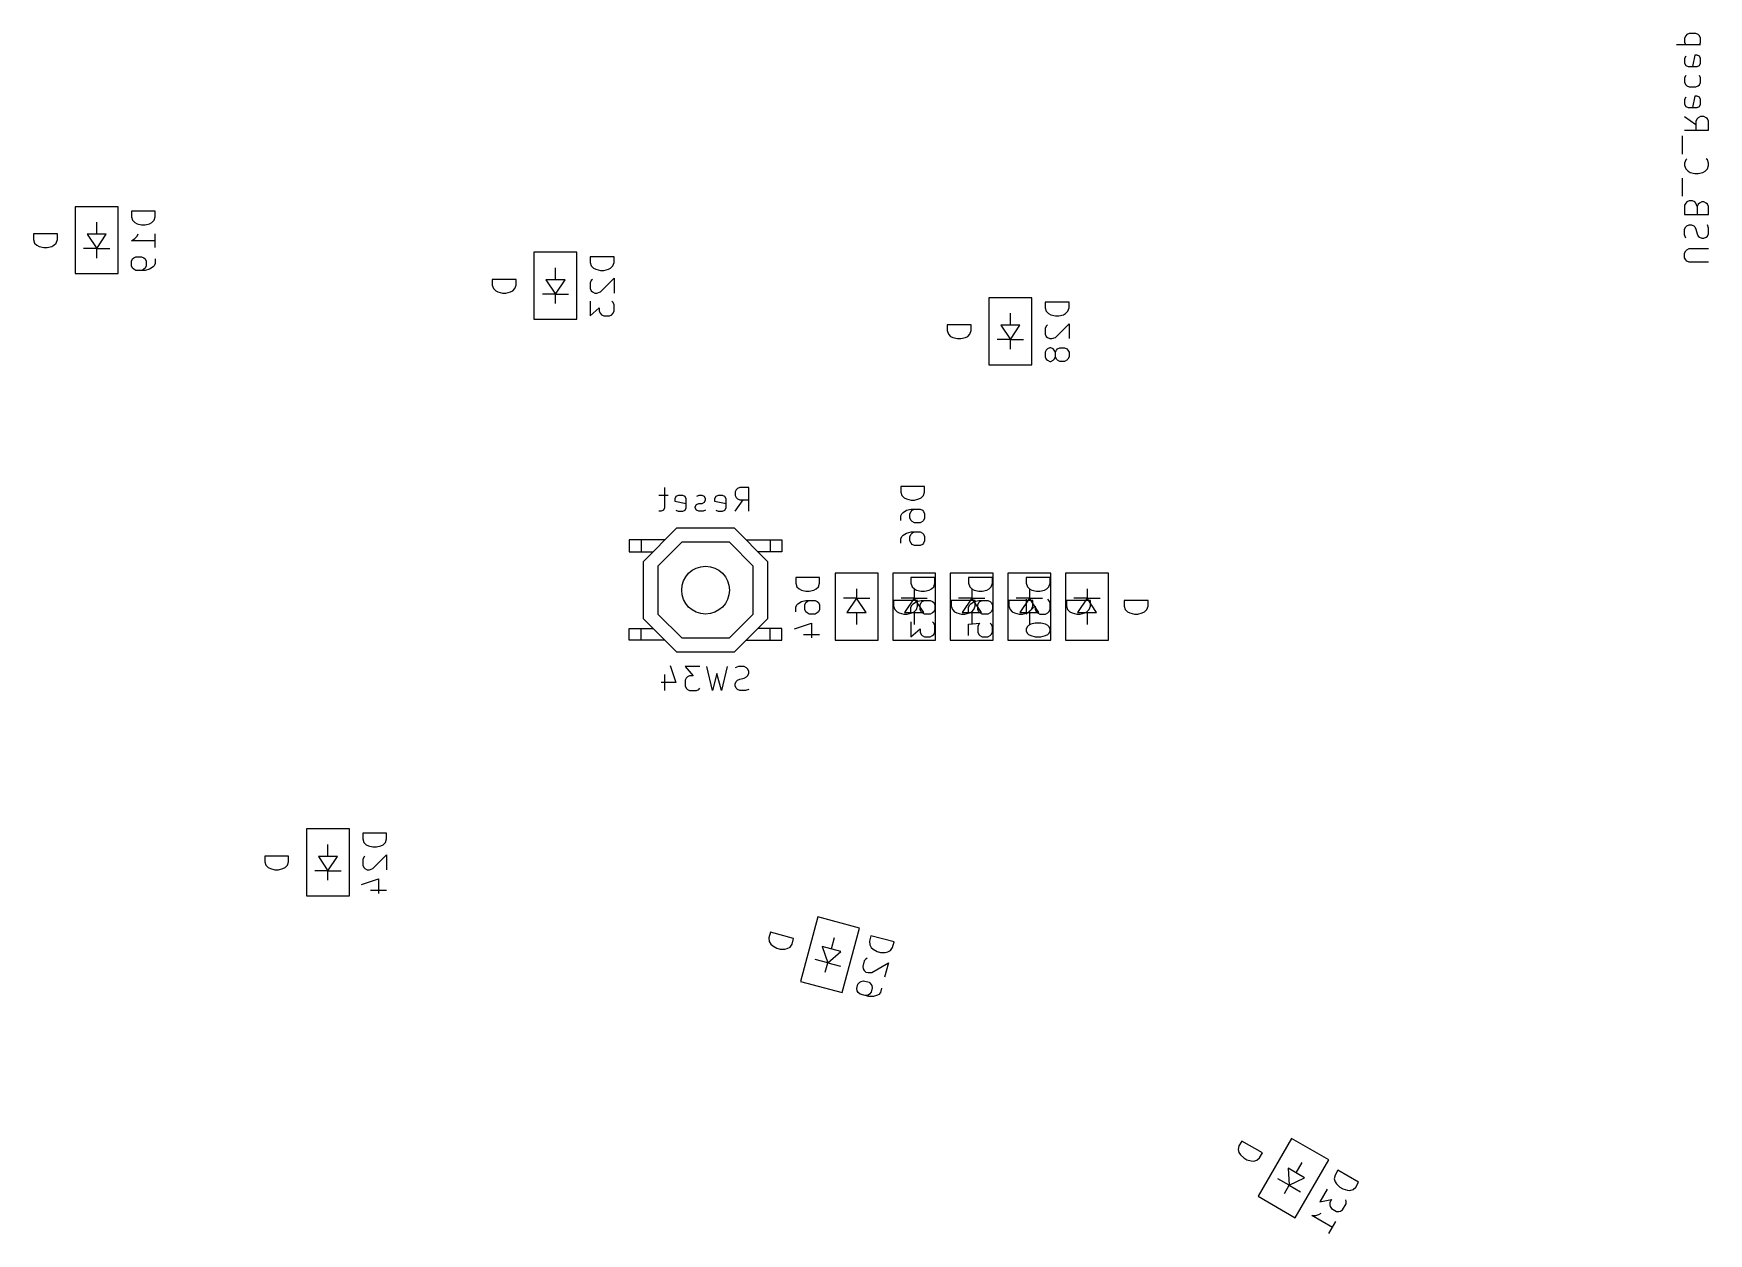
# Model space of a CAD drawing. Extents: x 67 to 350, y -162 to -62.
# Drawn here: x 279.7 to 349.9, y -162.3 to -112.1 of the extents above; entities that cross this region are included whole.
import ezdxf

# ---------------------------------------------------------------- set-up
doc = ezdxf.new("R2010")
doc.units = 0
doc.layers.add('BLACK', color=7, linetype='CONTINUOUS')

msp = doc.modelspace()

# ---------------------------------------------------------------- linework, layer by layer
at = {"layer": 'BLACK', "linetype": 'CONTINUOUS'}
for p, q in [((348.917, -112.172), (348.869, -112.267)), ((348.964, -112.125), (348.917, -112.172)), ((349.06, -112.077), (348.964, -112.125)), ((349.345, -112.077), (349.06, -112.077)), ((349.441, -112.125), (349.345, -112.077)), ((349.488, -112.172), (349.441, -112.125)), ((349.536, -112.267), (349.488, -112.172)), ((349.536, -112.553), (348.536, -112.553)), ((348.869, -112.267), (348.869, -112.458)), ((348.869, -112.458), (348.917, -112.553)), ((349.488, -112.553), (349.536, -112.458)), ((349.536, -112.458), (349.536, -112.267)), ((348.917, -113.029), (348.869, -113.125)), ((348.869, -113.125), (348.869, -113.315)), ((348.869, -113.315), (348.917, -113.41)), ((348.917, -113.41), (349.012, -113.458)), ((349.012, -113.458), (349.393, -113.458)), ((349.298, -112.982), (349.203, -113.458)), ((349.393, -112.982), (349.298, -112.982)), ((349.488, -113.029), (349.393, -112.982)), ((349.393, -113.458), (349.488, -113.41)), ((349.536, -113.125), (349.488, -113.029)), ((349.488, -113.41), (349.536, -113.315)), ((349.536, -113.315), (349.536, -113.125)), ((348.917, -113.839), (348.869, -113.934)), ((348.869, -113.934), (348.869, -114.125)), ((348.869, -114.125), (348.917, -114.22)), ((348.917, -114.22), (348.964, -114.267)), ((348.964, -114.267), (349.06, -114.315)), ((349.06, -114.315), (349.345, -114.315)), ((349.345, -114.315), (349.441, -114.267)), ((349.441, -114.267), (349.488, -114.22)), ((349.536, -113.934), (349.488, -113.839)), ((349.488, -114.22), (349.536, -114.125)), ((349.536, -114.125), (349.536, -113.934)), ((348.917, -114.744), (348.869, -114.839)), ((348.869, -114.839), (348.869, -115.029)), ((349.298, -114.696), (349.203, -115.172)), ((349.393, -114.696), (349.298, -114.696)), ((349.488, -114.744), (349.393, -114.696)), ((349.536, -114.839), (349.488, -114.744)), ((349.536, -115.029), (349.536, -114.839)), ((348.869, -115.029), (348.917, -115.125)), ((348.869, -115.553), (349.345, -115.887)), ((348.917, -115.125), (349.012, -115.172)), ((349.012, -115.172), (349.393, -115.172)), ((349.393, -115.648), (349.345, -115.744)), ((349.393, -115.172), (349.488, -115.125)), ((349.441, -115.601), (349.393, -115.648)), ((349.536, -115.553), (349.441, -115.601)), ((349.488, -115.125), (349.536, -115.029)), ((349.679, -115.553), (349.536, -115.553)), ((349.774, -115.601), (349.679, -115.553)), ((349.822, -115.648), (349.774, -115.601)), ((349.869, -115.744), (349.822, -115.648)), ((348.774, -117.125), (348.774, -116.363)), ((348.869, -116.125), (349.869, -116.125)), ((349.345, -115.744), (349.345, -116.125)), ((349.869, -116.125), (349.869, -115.744)), ((348.917, -117.363), (348.869, -117.506)), ((348.869, -117.506), (348.869, -117.601)), ((348.869, -117.601), (348.917, -117.744)), ((348.964, -117.315), (348.917, -117.363)), ((348.917, -117.744), (349.012, -117.839)), ((349.726, -117.839), (349.822, -117.744)), ((349.822, -117.363), (349.774, -117.315)), ((349.869, -117.506), (349.822, -117.363)), ((349.822, -117.744), (349.869, -117.601)), ((349.869, -117.601), (349.869, -117.506)), ((348.774, -118.887), (348.774, -118.125)), ((349.012, -117.839), (349.107, -117.887)), ((349.107, -117.887), (349.298, -117.934)), ((349.298, -117.934), (349.441, -117.934)), ((349.441, -117.934), (349.631, -117.887)), ((349.631, -117.887), (349.726, -117.839)), ((348.917, -119.172), (348.869, -119.267)), ((348.964, -119.125), (348.917, -119.172)), ((349.06, -119.077), (348.964, -119.125)), ((349.203, -119.077), (349.06, -119.077)), ((349.298, -119.125), (349.203, -119.077)), ((349.345, -119.172), (349.298, -119.125)), ((349.393, -119.315), (349.345, -119.172)), ((349.441, -119.22), (349.393, -119.315)), ((349.488, -119.172), (349.441, -119.22)), ((349.584, -119.125), (349.488, -119.172)), ((349.679, -119.125), (349.584, -119.125)), ((349.774, -119.172), (349.679, -119.125)), ((349.822, -119.22), (349.774, -119.172)), ((349.869, -119.315), (349.822, -119.22)), ((281.482, -119.326), (281.482, -122.126)), ((283.282, -119.326), (281.482, -119.326)), ((283.282, -122.126), (283.282, -119.326)), ((284.834, -119.512), (283.834, -119.512)), ((283.834, -119.512), (283.834, -119.75)), ((283.834, -119.75), (283.882, -119.893)), ((283.882, -119.893), (283.977, -119.988)), ((284.691, -119.988), (284.786, -119.893)), ((284.786, -119.893), (284.834, -119.75)), ((284.834, -119.75), (284.834, -119.512)), ((348.869, -119.267), (348.869, -119.648)), ((348.869, -119.648), (349.869, -119.648)), ((349.393, -119.315), (349.393, -119.648)), ((349.869, -119.648), (349.869, -119.315)), ((280.734, -120.464), (279.734, -120.464)), ((279.734, -120.464), (279.734, -120.702)), ((280.734, -120.702), (280.734, -120.464)), ((281.982, -120.476), (282.382, -121.076)), ((282.782, -120.476), (281.982, -120.476)), ((282.382, -120.476), (282.382, -119.976)), ((282.382, -121.076), (282.782, -120.476)), ((283.977, -119.988), (284.072, -120.036)), ((283.977, -120.655), (284.072, -120.56)), ((284.072, -120.036), (284.263, -120.083)), ((284.072, -120.56), (284.12, -120.464)), ((284.263, -120.083), (284.405, -120.083)), ((284.405, -120.083), (284.596, -120.036)), ((284.596, -120.036), (284.691, -119.988)), ((284.834, -121.036), (284.834, -120.464)), ((348.869, -120.267), (348.917, -120.172)), ((348.869, -120.506), (348.869, -120.267)), ((348.917, -120.648), (348.869, -120.506)), ((348.917, -120.172), (348.964, -120.125)), ((348.964, -120.125), (349.06, -120.077)), ((349.06, -120.077), (349.155, -120.077)), ((349.155, -120.077), (349.25, -120.125)), ((349.25, -120.125), (349.298, -120.172)), ((349.298, -120.172), (349.345, -120.267)), ((349.345, -120.267), (349.393, -120.458)), ((349.393, -120.458), (349.441, -120.553)), ((349.441, -120.553), (349.488, -120.601)), ((349.488, -120.601), (349.584, -120.648)), ((349.679, -120.648), (349.774, -120.601)), ((349.774, -120.601), (349.822, -120.553)), ((349.869, -120.22), (349.822, -120.077)), ((349.822, -120.553), (349.869, -120.458)), ((349.869, -120.458), (349.869, -120.22)), ((279.734, -120.702), (279.782, -120.845)), ((279.782, -120.845), (279.877, -120.94)), ((279.877, -120.94), (279.972, -120.988)), ((279.972, -120.988), (280.163, -121.036)), ((280.163, -121.036), (280.305, -121.036)), ((280.305, -121.036), (280.496, -120.988)), ((280.496, -120.988), (280.591, -120.94)), ((280.591, -120.94), (280.686, -120.845)), ((280.686, -120.845), (280.734, -120.702)), ((282.382, -121.076), (281.832, -121.076)), ((282.382, -121.076), (282.932, -121.076)), ((282.382, -121.476), (282.382, -121.076)), ((283.834, -120.75), (283.977, -120.655)), ((284.834, -120.75), (283.834, -120.75)), ((300.69, -121.231), (300.69, -124.031)), ((302.49, -121.231), (300.69, -121.231)), ((302.49, -124.031), (302.49, -121.231)), ((348.869, -121.267), (348.917, -121.172)), ((348.869, -121.458), (348.869, -121.267)), ((348.917, -121.172), (348.964, -121.125)), ((348.964, -121.125), (349.06, -121.077)), ((349.06, -121.077), (349.869, -121.077)), ((349.584, -120.648), (349.679, -120.648)), ((283.834, -121.607), (283.882, -121.512)), ((283.834, -121.798), (283.834, -121.607)), ((283.882, -121.893), (283.834, -121.798)), ((283.882, -121.512), (283.929, -121.464)), ((283.929, -121.94), (283.882, -121.893)), ((283.929, -121.464), (284.024, -121.417)), ((284.024, -121.988), (283.929, -121.94)), ((284.024, -121.417), (284.263, -121.417)), ((284.405, -121.988), (284.024, -121.988)), ((284.263, -121.417), (284.358, -121.464)), ((284.358, -121.94), (284.263, -121.988)), ((284.358, -121.464), (284.405, -121.512)), ((284.405, -121.893), (284.358, -121.94)), ((284.405, -121.512), (284.453, -121.607)), ((284.453, -121.798), (284.405, -121.893)), ((284.596, -121.94), (284.405, -121.988)), ((284.453, -121.607), (284.453, -121.798)), ((284.739, -121.845), (284.596, -121.94)), ((284.786, -121.798), (284.739, -121.845)), ((284.834, -121.702), (284.786, -121.798)), ((284.834, -121.512), (284.834, -121.702)), ((301.59, -122.381), (301.59, -121.881)), ((304.043, -121.417), (303.043, -121.417)), ((303.043, -121.417), (303.043, -121.655)), ((303.043, -121.655), (303.09, -121.798)), ((303.09, -121.798), (303.186, -121.893)), ((303.186, -121.893), (303.281, -121.941)), ((303.281, -121.941), (303.471, -121.988)), ((303.471, -121.988), (303.614, -121.988)), ((303.614, -121.988), (303.805, -121.941)), ((303.805, -121.941), (303.9, -121.893)), ((303.9, -121.893), (303.995, -121.798)), ((303.995, -121.798), (304.043, -121.655)), ((304.043, -121.655), (304.043, -121.417)), ((348.917, -121.553), (348.869, -121.458)), ((348.964, -121.601), (348.917, -121.553)), ((349.06, -121.648), (348.964, -121.601)), ((349.869, -121.648), (349.06, -121.648)), ((281.482, -122.126), (283.282, -122.126)), ((299.943, -122.369), (298.943, -122.369)), ((298.943, -122.369), (298.943, -122.607)), ((298.943, -122.607), (298.99, -122.75)), ((299.895, -122.75), (299.943, -122.607)), ((299.943, -122.607), (299.943, -122.369)), ((301.19, -122.381), (301.59, -122.981)), ((301.99, -122.381), (301.19, -122.381)), ((301.59, -122.981), (301.99, -122.381)), ((303.09, -122.417), (303.043, -122.512)), ((303.043, -122.512), (303.043, -122.75)), ((303.138, -122.369), (303.09, -122.417)), ((303.471, -122.893), (304.043, -122.322)), ((304.043, -122.322), (304.043, -122.941)), ((298.99, -122.75), (299.086, -122.845)), ((299.086, -122.845), (299.181, -122.893)), ((299.181, -122.893), (299.371, -122.941)), ((299.371, -122.941), (299.514, -122.941)), ((299.514, -122.941), (299.705, -122.893)), ((299.705, -122.893), (299.8, -122.845)), ((299.8, -122.845), (299.895, -122.75)), ((301.59, -122.981), (301.04, -122.981)), ((301.59, -122.981), (302.14, -122.981)), ((301.59, -123.381), (301.59, -122.981)), ((303.043, -122.75), (303.09, -122.845)), ((303.043, -123.274), (303.043, -123.893)), ((303.09, -122.845), (303.138, -122.893)), ((303.138, -122.893), (303.233, -122.941)), ((303.233, -122.941), (303.328, -122.941)), ((303.328, -122.941), (303.471, -122.893)), ((303.995, -123.322), (303.947, -123.274)), ((304.043, -123.417), (303.995, -123.322)), ((304.043, -123.703), (304.043, -123.417)), ((319.74, -123.136), (319.74, -125.936)), ((321.54, -123.136), (319.74, -123.136)), ((321.54, -125.936), (321.54, -123.136)), ((323.093, -123.322), (322.093, -123.322)), ((322.093, -123.322), (322.093, -123.56)), ((323.093, -123.56), (323.093, -123.322)), ((300.69, -124.031), (302.49, -124.031)), ((303.043, -123.893), (303.424, -123.56)), ((303.424, -123.56), (303.424, -123.703)), ((303.424, -123.703), (303.471, -123.798)), ((303.471, -123.798), (303.519, -123.845)), ((303.519, -123.845), (303.614, -123.893)), ((303.614, -123.893), (303.852, -123.893)), ((303.852, -123.893), (303.947, -123.845)), ((303.947, -123.845), (303.995, -123.798)), ((303.995, -123.798), (304.043, -123.703)), ((320.64, -124.286), (320.64, -123.786)), ((322.093, -123.56), (322.14, -123.703)), ((322.14, -123.703), (322.236, -123.798)), ((322.236, -123.798), (322.331, -123.846)), ((322.331, -123.846), (322.521, -123.893)), ((322.521, -123.893), (322.664, -123.893)), ((322.664, -123.893), (322.855, -123.846)), ((322.855, -123.846), (322.95, -123.798)), ((322.95, -123.798), (323.045, -123.703)), ((323.045, -123.703), (323.093, -123.56)), ((318.993, -124.274), (317.993, -124.274)), ((317.993, -124.274), (317.993, -124.512)), ((317.993, -124.512), (318.04, -124.655)), ((318.04, -124.655), (318.136, -124.75)), ((318.136, -124.75), (318.231, -124.798)), ((318.231, -124.798), (318.421, -124.846)), ((318.564, -124.846), (318.755, -124.798)), ((318.755, -124.798), (318.85, -124.75)), ((318.85, -124.75), (318.945, -124.655)), ((318.945, -124.655), (318.993, -124.512)), ((318.993, -124.512), (318.993, -124.274)), ((320.24, -124.286), (320.64, -124.886)), ((321.04, -124.286), (320.24, -124.286)), ((320.64, -124.886), (321.04, -124.286)), ((322.14, -124.322), (322.093, -124.417)), ((322.093, -124.417), (322.093, -124.655)), ((322.093, -124.655), (322.14, -124.75)), ((322.188, -124.274), (322.14, -124.322)), ((322.14, -124.75), (322.188, -124.798)), ((322.188, -124.798), (322.283, -124.846)), ((322.378, -124.846), (322.521, -124.798)), ((322.521, -124.798), (323.093, -124.227)), ((323.093, -124.227), (323.093, -124.846)), ((318.421, -124.846), (318.564, -124.846)), ((320.64, -124.886), (320.09, -124.886)), ((320.64, -124.886), (321.19, -124.886)), ((320.64, -125.286), (320.64, -124.886)), ((322.14, -125.322), (322.093, -125.417)), ((322.093, -125.417), (322.093, -125.608)), ((322.188, -125.274), (322.14, -125.322)), ((322.283, -125.227), (322.188, -125.274)), ((322.283, -124.846), (322.378, -124.846)), ((322.331, -125.227), (322.283, -125.227)), ((322.426, -125.274), (322.331, -125.227)), ((322.474, -125.322), (322.426, -125.274)), ((322.521, -125.417), (322.474, -125.322)), ((322.521, -125.417), (322.569, -125.322)), ((322.521, -125.608), (322.521, -125.417)), ((322.569, -125.322), (322.617, -125.274)), ((322.617, -125.274), (322.712, -125.227)), ((322.712, -125.227), (322.902, -125.227)), ((322.902, -125.227), (322.997, -125.274)), ((322.997, -125.274), (323.045, -125.322)), ((323.045, -125.322), (323.093, -125.417)), ((323.093, -125.417), (323.093, -125.608)), ((319.74, -125.936), (321.54, -125.936)), ((322.093, -125.608), (322.14, -125.703)), ((322.14, -125.703), (322.188, -125.75)), ((322.188, -125.75), (322.283, -125.798)), ((322.283, -125.798), (322.331, -125.798)), ((322.331, -125.798), (322.426, -125.75)), ((322.426, -125.75), (322.474, -125.703)), ((322.474, -125.703), (322.521, -125.608)), ((322.569, -125.703), (322.521, -125.608)), ((322.617, -125.75), (322.569, -125.703)), ((322.712, -125.798), (322.617, -125.75)), ((322.902, -125.798), (322.712, -125.798)), ((322.997, -125.75), (322.902, -125.798)), ((323.045, -125.703), (322.997, -125.75)), ((323.093, -125.608), (323.045, -125.703)), ((306.16, -131.072), (306.16, -131.93)), ((309.207, -131.12), (309.16, -131.168)), ((309.303, -131.072), (309.207, -131.12)), ((309.684, -131.072), (309.303, -131.072)), ((309.684, -132.072), (309.684, -131.072)), ((317.048, -131.029), (316.048, -131.029)), ((316.048, -131.029), (316.048, -131.267)), ((317.048, -131.267), (317.048, -131.029)), ((306.303, -131.406), (305.922, -131.406)), ((306.636, -131.453), (306.588, -131.549)), ((306.588, -131.549), (306.588, -131.644)), ((306.588, -131.644), (307.064, -131.739)), ((306.731, -131.406), (306.636, -131.453)), ((306.922, -131.406), (306.731, -131.406)), ((307.017, -131.453), (306.922, -131.406)), ((307.064, -131.549), (307.017, -131.453)), ((307.064, -131.93), (307.064, -131.549)), ((307.445, -131.882), (307.493, -131.787)), ((307.588, -131.406), (307.493, -131.453)), ((307.493, -131.787), (307.588, -131.739)), ((307.731, -131.406), (307.588, -131.406)), ((307.588, -131.739), (307.731, -131.739)), ((307.826, -131.453), (307.731, -131.406)), ((307.731, -131.739), (307.826, -131.691)), ((307.874, -131.549), (307.826, -131.453)), ((307.826, -131.691), (307.874, -131.596)), ((307.874, -131.596), (307.874, -131.549)), ((308.303, -131.453), (308.255, -131.549)), ((308.255, -131.549), (308.255, -131.644)), ((308.255, -131.644), (308.731, -131.739)), ((308.398, -131.406), (308.303, -131.453)), ((308.588, -131.406), (308.398, -131.406)), ((308.684, -131.453), (308.588, -131.406)), ((308.731, -131.549), (308.684, -131.453)), ((308.731, -131.93), (308.731, -131.549)), ((309.16, -131.168), (309.112, -131.263)), ((309.112, -131.263), (309.112, -131.406)), ((309.112, -131.406), (309.16, -131.501)), ((309.112, -132.072), (309.445, -131.596)), ((309.16, -131.501), (309.207, -131.549)), ((309.207, -131.549), (309.303, -131.596)), ((309.303, -131.596), (309.684, -131.596)), ((316.048, -131.267), (316.096, -131.409)), ((316.096, -131.409), (316.191, -131.505)), ((316.191, -131.505), (316.286, -131.552)), ((316.286, -131.552), (316.477, -131.6)), ((316.477, -131.6), (316.62, -131.6)), ((316.62, -131.6), (316.81, -131.552)), ((316.81, -131.552), (316.905, -131.505)), ((316.905, -131.505), (317.001, -131.409)), ((317.001, -131.409), (317.048, -131.267)), ((306.017, -132.072), (305.922, -132.072)), ((306.112, -132.025), (306.017, -132.072)), ((306.16, -131.93), (306.112, -132.025)), ((306.636, -132.025), (306.731, -132.072)), ((306.731, -132.072), (306.922, -132.072)), ((306.922, -132.072), (307.017, -132.025)), ((307.017, -132.025), (307.064, -131.93)), ((307.445, -131.93), (307.445, -131.882)), ((307.493, -132.025), (307.445, -131.93)), ((307.588, -132.072), (307.493, -132.025)), ((307.779, -132.072), (307.588, -132.072)), ((307.874, -132.025), (307.779, -132.072)), ((308.303, -132.025), (308.398, -132.072)), ((308.398, -132.072), (308.588, -132.072)), ((308.588, -132.072), (308.684, -132.025)), ((308.684, -132.025), (308.731, -131.93)), ((316.048, -132.267), (316.096, -132.171)), ((316.048, -132.457), (316.048, -132.267)), ((316.096, -132.171), (316.144, -132.124)), ((316.144, -132.124), (316.286, -132.029)), ((316.286, -132.029), (316.477, -131.981)), ((316.429, -132.171), (316.477, -132.076)), ((316.429, -132.362), (316.429, -132.171)), ((316.477, -132.457), (316.429, -132.362)), ((316.477, -131.981), (316.858, -131.981)), ((316.477, -132.076), (316.524, -132.029)), ((316.524, -132.505), (316.477, -132.457)), ((316.524, -132.029), (316.62, -131.981)), ((316.62, -132.552), (316.524, -132.505)), ((316.858, -132.552), (316.62, -132.552)), ((316.858, -131.981), (316.953, -132.029)), ((316.953, -132.505), (316.858, -132.552)), ((316.953, -132.029), (317.001, -132.076)), ((317.001, -132.457), (316.953, -132.505)), ((317.001, -132.076), (317.048, -132.171)), ((317.048, -132.362), (317.001, -132.457)), ((317.048, -132.171), (317.048, -132.362)), ((305.274, -134.17), (306.674, -132.77)), ((306.674, -132.77), (309.074, -132.77)), ((309.074, -132.77), (310.474, -134.17)), ((316.048, -133.219), (316.096, -133.124)), ((316.048, -133.409), (316.048, -133.219)), ((316.096, -133.124), (316.144, -133.076)), ((316.144, -133.076), (316.286, -132.981)), ((316.286, -132.981), (316.477, -132.933)), ((316.429, -133.124), (316.477, -133.029)), ((316.429, -133.314), (316.429, -133.124)), ((316.477, -132.933), (316.858, -132.933)), ((316.477, -133.029), (316.524, -132.981)), ((316.524, -132.981), (316.62, -132.933)), ((316.858, -132.933), (316.953, -132.981)), ((316.953, -132.981), (317.001, -133.029)), ((317.001, -133.029), (317.048, -133.124)), ((317.048, -133.124), (317.048, -133.314)), ((306.174, -133.27), (304.674, -133.27)), ((304.674, -133.27), (304.674, -133.77)), ((304.674, -133.77), (305.674, -133.77)), ((305.174, -133.27), (305.174, -133.77)), ((306.874, -133.37), (305.874, -134.37)), ((308.874, -133.37), (306.874, -133.37)), ((309.874, -134.37), (308.874, -133.37)), ((309.574, -133.27), (311.074, -133.27)), ((311.074, -133.77), (310.074, -133.77)), ((310.574, -133.27), (310.574, -133.77)), ((311.074, -133.27), (311.074, -133.77)), ((316.477, -133.409), (316.429, -133.314)), ((316.524, -133.457), (316.477, -133.409)), ((316.62, -133.505), (316.524, -133.457)), ((316.858, -133.505), (316.62, -133.505)), ((316.953, -133.457), (316.858, -133.505)), ((317.001, -133.409), (316.953, -133.457)), ((317.048, -133.314), (317.001, -133.409)), ((305.274, -136.57), (305.274, -134.17)), ((305.874, -134.37), (305.874, -136.37)), ((309.874, -136.37), (309.874, -134.37)), ((310.474, -134.17), (310.474, -136.57)), ((312.648, -134.847), (311.648, -134.847)), ((311.648, -134.847), (311.648, -135.085)), ((311.648, -135.085), (311.696, -135.228)), ((311.696, -135.228), (311.791, -135.323)), ((311.791, -135.323), (311.886, -135.371)), ((312.41, -135.371), (312.505, -135.323)), ((312.505, -135.323), (312.6, -135.228)), ((312.6, -135.228), (312.648, -135.085)), ((312.648, -135.085), (312.648, -134.847)), ((315.096, -134.661), (313.296, -134.661)), ((313.296, -134.661), (313.296, -137.461)), ((314.196, -135.311), (314.196, -135.711)), ((315.096, -137.461), (315.096, -134.661)), ((317.509, -134.661), (315.709, -134.661)), ((315.709, -134.661), (315.709, -137.461)), ((317.474, -134.847), (316.474, -134.847)), ((316.474, -134.847), (316.474, -135.085)), ((316.474, -135.085), (316.522, -135.228)), ((316.522, -135.228), (316.617, -135.323)), ((316.609, -135.311), (316.609, -135.711)), ((316.617, -135.323), (316.712, -135.371)), ((317.236, -135.371), (317.331, -135.323)), ((317.331, -135.323), (317.426, -135.228)), ((317.426, -135.228), (317.474, -135.085)), ((317.474, -135.085), (317.474, -134.847)), ((317.509, -137.461), (317.509, -134.661)), ((319.922, -134.661), (318.122, -134.661)), ((318.122, -134.661), (318.122, -137.461)), ((319.887, -134.847), (318.887, -134.847)), ((318.887, -134.847), (318.887, -135.085)), ((318.887, -135.085), (318.935, -135.228)), ((318.935, -135.228), (319.03, -135.323)), ((319.022, -135.311), (319.022, -135.711)), ((319.03, -135.323), (319.125, -135.371)), ((319.649, -135.371), (319.744, -135.323)), ((319.744, -135.323), (319.839, -135.228)), ((319.839, -135.228), (319.887, -135.085)), ((319.887, -135.085), (319.887, -134.847)), ((319.922, -137.461), (319.922, -134.661)), ((322.335, -134.661), (320.535, -134.661)), ((320.535, -134.661), (320.535, -137.461)), ((322.3, -134.847), (321.3, -134.847)), ((321.3, -134.847), (321.3, -135.085)), ((321.3, -135.085), (321.348, -135.228)), ((321.348, -135.228), (321.443, -135.323)), ((321.435, -135.311), (321.435, -135.711)), ((321.443, -135.323), (321.538, -135.371)), ((322.062, -135.371), (322.157, -135.323)), ((322.157, -135.323), (322.252, -135.228)), ((322.252, -135.228), (322.3, -135.085)), ((322.3, -135.085), (322.3, -134.847)), ((322.335, -137.461), (322.335, -134.661)), ((324.748, -134.661), (322.948, -134.661)), ((322.948, -134.661), (322.948, -137.461)), ((323.848, -135.311), (323.848, -135.711)), ((324.748, -137.461), (324.748, -134.661)), ((311.648, -136.085), (311.696, -135.99)), ((311.696, -135.99), (311.743, -135.942)), ((311.743, -135.942), (311.886, -135.847)), ((311.886, -135.371), (312.077, -135.418)), ((311.886, -135.847), (312.077, -135.799)), ((312.029, -135.99), (312.077, -135.895)), ((312.029, -136.18), (312.029, -135.99)), ((312.077, -135.418), (312.219, -135.418)), ((312.077, -135.799), (312.458, -135.799)), ((312.077, -135.895), (312.124, -135.847)), ((312.124, -135.847), (312.219, -135.799)), ((312.219, -135.418), (312.41, -135.371)), ((312.458, -135.799), (312.553, -135.847)), ((312.553, -135.847), (312.6, -135.895)), ((312.6, -135.895), (312.648, -135.99)), ((312.648, -135.99), (312.648, -136.18)), ((314.196, -135.711), (313.646, -135.711)), ((314.196, -135.711), (313.796, -136.311)), ((314.596, -136.311), (314.196, -135.711)), ((314.196, -135.711), (314.746, -135.711)), ((316.748, -135.799), (315.748, -135.799)), ((315.748, -135.799), (315.748, -136.037)), ((315.748, -136.037), (315.796, -136.18)), ((316.609, -135.711), (316.059, -135.711)), ((316.609, -135.711), (316.209, -136.311)), ((316.474, -136.085), (316.522, -135.99)), ((316.522, -135.99), (316.569, -135.942)), ((316.569, -135.942), (316.712, -135.847)), ((317.009, -136.311), (316.609, -135.711)), ((316.609, -135.711), (317.159, -135.711)), ((316.7, -136.18), (316.748, -136.037)), ((316.712, -135.371), (316.903, -135.418)), ((316.712, -135.847), (316.903, -135.799)), ((316.748, -136.037), (316.748, -135.799)), ((316.855, -135.99), (316.903, -135.895)), ((316.855, -136.18), (316.855, -135.99)), ((316.903, -135.418), (317.045, -135.418)), ((316.903, -135.799), (317.283, -135.799)), ((316.903, -135.895), (316.95, -135.847)), ((316.95, -135.847), (317.045, -135.799)), ((317.045, -135.418), (317.236, -135.371)), ((317.283, -135.799), (317.379, -135.847)), ((317.379, -135.847), (317.426, -135.895)), ((317.426, -135.895), (317.474, -135.99)), ((317.474, -135.99), (317.474, -136.18)), ((319.161, -135.799), (318.161, -135.799)), ((318.161, -135.799), (318.161, -136.037)), ((318.161, -136.037), (318.209, -136.18)), ((319.022, -135.711), (318.472, -135.711)), ((319.022, -135.711), (318.622, -136.311)), ((318.887, -136.085), (318.935, -135.99)), ((318.935, -135.99), (318.982, -135.942)), ((318.982, -135.942), (319.125, -135.847)), ((319.422, -136.311), (319.022, -135.711)), ((319.022, -135.711), (319.572, -135.711)), ((319.113, -136.18), (319.161, -136.037)), ((319.125, -135.371), (319.316, -135.418)), ((319.125, -135.847), (319.316, -135.799)), ((319.161, -136.037), (319.161, -135.799)), ((319.268, -135.99), (319.316, -135.895)), ((319.268, -136.18), (319.268, -135.99)), ((319.316, -135.418), (319.458, -135.418)), ((319.316, -135.799), (319.696, -135.799)), ((319.316, -135.895), (319.363, -135.847)), ((319.363, -135.847), (319.458, -135.799)), ((319.458, -135.418), (319.649, -135.371)), ((319.696, -135.799), (319.792, -135.847)), ((319.792, -135.847), (319.839, -135.895)), ((319.839, -135.895), (319.887, -135.99)), ((319.887, -135.99), (319.887, -136.18)), ((321.574, -135.799), (320.574, -135.799)), ((320.574, -135.799), (320.574, -136.037)), ((320.574, -136.037), (320.622, -136.18)), ((321.435, -135.711), (320.885, -135.711)), ((321.435, -135.711), (321.035, -136.311)), ((321.3, -135.752), (321.3, -136.371)), ((321.3, -136.371), (321.681, -136.037)), ((321.835, -136.311), (321.435, -135.711)), ((321.435, -135.711), (321.985, -135.711)), ((321.526, -136.18), (321.574, -136.037)), ((321.538, -135.371), (321.729, -135.418)), ((321.574, -136.037), (321.574, -135.799)), ((321.681, -136.037), (321.681, -136.18)), ((321.729, -135.418), (321.871, -135.418)), ((321.871, -135.418), (322.062, -135.371)), ((322.252, -135.799), (322.205, -135.752)), ((322.3, -135.895), (322.252, -135.799)), ((322.3, -136.18), (322.3, -135.895)), ((323.987, -135.799), (322.987, -135.799)), ((322.987, -135.799), (322.987, -136.037)), ((322.987, -136.037), (323.035, -136.18)), ((323.848, -135.711), (323.298, -135.711)), ((323.848, -135.711), (323.448, -136.311)), ((324.248, -136.311), (323.848, -135.711)), ((323.848, -135.711), (324.398, -135.711)), ((323.939, -136.18), (323.987, -136.037)), ((323.987, -136.037), (323.987, -135.799)), ((326.4, -135.799), (325.4, -135.799)), ((325.4, -135.799), (325.4, -136.037)), ((325.4, -136.037), (325.448, -136.18)), ((326.352, -136.18), (326.4, -136.037)), ((326.4, -136.037), (326.4, -135.799)), ((306.674, -137.97), (305.274, -136.57)), ((305.874, -136.37), (306.874, -137.37)), ((308.874, -137.37), (309.874, -136.37)), ((310.474, -136.57), (309.074, -137.97)), ((311.6, -136.99), (312.315, -136.752)), ((311.648, -136.275), (311.648, -136.085)), ((312.077, -136.275), (312.029, -136.18)), ((312.124, -136.323), (312.077, -136.275)), ((312.219, -136.371), (312.124, -136.323)), ((312.458, -136.371), (312.219, -136.371)), ((312.315, -136.752), (312.315, -137.371)), ((312.553, -136.323), (312.458, -136.371)), ((312.6, -136.275), (312.553, -136.323)), ((312.648, -136.18), (312.6, -136.275)), ((313.796, -136.311), (314.596, -136.311)), ((314.196, -136.311), (314.196, -136.811)), ((315.796, -136.18), (315.891, -136.275)), ((315.891, -136.275), (315.986, -136.323)), ((315.986, -136.323), (316.177, -136.371)), ((316.177, -136.371), (316.319, -136.371)), ((316.209, -136.311), (317.009, -136.311)), ((316.319, -136.371), (316.51, -136.323)), ((316.474, -136.275), (316.474, -136.085)), ((316.474, -136.704), (316.474, -137.323)), ((316.51, -136.323), (316.605, -136.275)), ((316.605, -136.275), (316.7, -136.18)), ((316.609, -136.311), (316.609, -136.811)), ((316.903, -136.275), (316.855, -136.18)), ((316.95, -136.323), (316.903, -136.275)), ((317.045, -136.371), (316.95, -136.323)), ((317.283, -136.371), (317.045, -136.371)), ((317.379, -136.323), (317.283, -136.371)), ((317.426, -136.275), (317.379, -136.323)), ((317.426, -136.752), (317.379, -136.704)), ((317.474, -136.18), (317.426, -136.275)), ((317.474, -136.847), (317.426, -136.752)), ((318.209, -136.18), (318.304, -136.275)), ((318.304, -136.275), (318.399, -136.323)), ((318.399, -136.323), (318.59, -136.371)), ((318.59, -136.371), (318.732, -136.371)), ((318.622, -136.311), (319.422, -136.311)), ((318.732, -136.371), (318.923, -136.323)), ((318.887, -136.275), (318.887, -136.085)), ((318.887, -136.799), (319.363, -136.752)), ((318.923, -136.323), (319.018, -136.275)), ((319.018, -136.275), (319.113, -136.18)), ((319.022, -136.311), (319.022, -136.811)), ((319.316, -136.275), (319.268, -136.18)), ((319.363, -136.323), (319.316, -136.275)), ((319.363, -136.752), (319.316, -136.799)), ((319.458, -136.371), (319.363, -136.323)), ((319.696, -136.371), (319.458, -136.371)), ((319.792, -136.323), (319.696, -136.371)), ((319.839, -136.275), (319.792, -136.323)), ((319.839, -136.799), (319.792, -136.752)), ((319.887, -136.18), (319.839, -136.275)), ((320.622, -136.18), (320.717, -136.275)), ((320.717, -136.275), (320.812, -136.323)), ((320.812, -136.323), (321.003, -136.371)), ((321.003, -136.371), (321.145, -136.371)), ((321.035, -136.311), (321.835, -136.311)), ((321.145, -136.371), (321.336, -136.323)), ((321.336, -136.323), (321.431, -136.275)), ((321.431, -136.275), (321.526, -136.18)), ((321.435, -136.311), (321.435, -136.811)), ((321.681, -136.752), (321.49, -136.799)), ((321.681, -136.18), (321.729, -136.275)), ((321.919, -136.752), (321.681, -136.752)), ((321.729, -136.275), (321.776, -136.323)), ((321.776, -136.323), (321.871, -136.371)), ((321.871, -136.371), (322.109, -136.371)), ((322.109, -136.799), (321.919, -136.752)), ((322.109, -136.371), (322.205, -136.323)), ((322.205, -136.323), (322.252, -136.275)), ((322.252, -136.275), (322.3, -136.18)), ((323.035, -136.18), (323.13, -136.275)), ((323.13, -136.275), (323.225, -136.323)), ((323.225, -136.323), (323.416, -136.371)), ((323.416, -136.371), (323.558, -136.371)), ((323.448, -136.311), (324.248, -136.311)), ((323.558, -136.371), (323.749, -136.323)), ((323.749, -136.323), (323.844, -136.275)), ((323.844, -136.275), (323.939, -136.18)), ((323.848, -136.311), (323.848, -136.811)), ((325.448, -136.18), (325.543, -136.275)), ((325.543, -136.275), (325.638, -136.323)), ((325.638, -136.323), (325.829, -136.371)), ((325.829, -136.371), (325.971, -136.371)), ((325.971, -136.371), (326.162, -136.323)), ((326.162, -136.323), (326.257, -136.275)), ((326.257, -136.275), (326.352, -136.18)), ((304.674, -136.97), (305.674, -136.97)), ((304.674, -137.47), (304.674, -136.97)), ((305.174, -137.47), (305.174, -136.97)), ((306.874, -137.37), (308.874, -137.37)), ((311.074, -136.97), (310.074, -136.97)), ((310.574, -137.47), (310.574, -136.97)), ((311.074, -137.47), (311.074, -136.97)), ((311.981, -137.228), (312.648, -137.228)), ((313.296, -137.461), (315.096, -137.461)), ((315.709, -137.461), (317.509, -137.461)), ((316.474, -137.323), (316.855, -136.99)), ((316.855, -136.99), (316.855, -137.133)), ((316.855, -137.133), (316.903, -137.228)), ((316.903, -137.228), (316.95, -137.275)), ((316.95, -137.275), (317.045, -137.323)), ((317.045, -137.323), (317.283, -137.323)), ((317.283, -137.323), (317.379, -137.275)), ((317.379, -137.275), (317.426, -137.228)), ((317.426, -137.228), (317.474, -137.133)), ((317.474, -137.133), (317.474, -136.847)), ((318.122, -137.461), (319.922, -137.461)), ((318.887, -137.275), (318.887, -136.799)), ((319.316, -136.799), (319.268, -136.895)), ((319.268, -136.895), (319.268, -137.133)), ((319.268, -137.133), (319.316, -137.228)), ((319.316, -137.228), (319.363, -137.275)), ((319.363, -137.275), (319.458, -137.323)), ((319.458, -137.323), (319.696, -137.323)), ((319.696, -137.323), (319.792, -137.275)), ((319.792, -137.275), (319.839, -137.228)), ((319.887, -136.895), (319.839, -136.799)), ((319.839, -137.228), (319.887, -137.133)), ((319.887, -137.133), (319.887, -136.895)), ((320.535, -137.461), (322.335, -137.461)), ((321.348, -136.895), (321.3, -136.99)), ((321.3, -136.99), (321.3, -137.085)), ((321.3, -137.085), (321.348, -137.18)), ((321.395, -136.847), (321.348, -136.895)), ((321.348, -137.18), (321.395, -137.228)), ((321.49, -136.799), (321.395, -136.847)), ((321.395, -137.228), (321.49, -137.275)), ((321.49, -137.275), (321.681, -137.323)), ((321.681, -137.323), (321.919, -137.323)), ((321.919, -137.323), (322.109, -137.275)), ((322.205, -136.847), (322.109, -136.799)), ((322.109, -137.275), (322.205, -137.228)), ((322.252, -136.895), (322.205, -136.847)), ((322.205, -137.228), (322.252, -137.18)), ((322.3, -136.99), (322.252, -136.895)), ((322.252, -137.18), (322.3, -137.085)), ((322.3, -137.085), (322.3, -136.99)), ((322.948, -137.461), (324.748, -137.461)), ((306.174, -137.47), (304.674, -137.47)), ((309.074, -137.97), (306.674, -137.97)), ((309.574, -137.47), (311.074, -137.47)), ((306.398, -138.525), (306.636, -139.239)), ((307.636, -138.572), (307.017, -138.572)), ((307.017, -138.572), (307.35, -138.953)), ((308.16, -139.572), (307.922, -138.572)), ((308.35, -138.858), (308.16, -139.572)), ((308.541, -139.572), (308.35, -138.858)), ((308.779, -138.572), (308.541, -139.572)), ((309.255, -138.572), (309.112, -138.62)), ((309.493, -138.572), (309.255, -138.572)), ((309.588, -138.62), (309.493, -138.572)), ((309.636, -138.668), (309.588, -138.62)), ((309.684, -138.763), (309.636, -138.668)), ((309.636, -138.953), (309.684, -138.858)), ((309.684, -138.858), (309.684, -138.763)), ((306.636, -139.239), (306.017, -139.239)), ((306.16, -138.906), (306.16, -139.572)), ((307.064, -139.049), (307.017, -139.144)), ((307.017, -139.144), (307.017, -139.382)), ((307.017, -139.382), (307.064, -139.477)), ((307.112, -139.001), (307.064, -139.049)), ((307.064, -139.477), (307.112, -139.525)), ((307.207, -138.953), (307.112, -139.001)), ((307.112, -139.525), (307.207, -139.572)), ((307.35, -138.953), (307.207, -138.953)), ((307.493, -139.572), (307.588, -139.525)), ((307.588, -139.525), (307.636, -139.477)), ((309.112, -139.287), (309.16, -139.191)), ((309.112, -139.382), (309.112, -139.287)), ((309.16, -139.477), (309.112, -139.382)), ((309.16, -139.191), (309.207, -139.144)), ((309.207, -139.525), (309.16, -139.477)), ((309.207, -139.144), (309.303, -139.096)), ((309.303, -139.572), (309.207, -139.525)), ((309.303, -139.096), (309.493, -139.049)), ((309.493, -139.049), (309.588, -139.001)), ((309.684, -139.525), (309.541, -139.572)), ((309.588, -139.001), (309.636, -138.953)), ((307.207, -139.572), (307.493, -139.572)), ((309.541, -139.572), (309.303, -139.572)), ((291.165, -145.361), (291.165, -148.161)), ((292.965, -145.361), (291.165, -145.361)), ((292.965, -148.161), (292.965, -145.361)), ((294.518, -145.547), (293.518, -145.547)), ((293.518, -145.547), (293.518, -145.785)), ((293.518, -145.785), (293.565, -145.928)), ((294.47, -145.928), (294.518, -145.785)), ((294.518, -145.785), (294.518, -145.547)), ((290.418, -146.499), (289.418, -146.499)), ((289.418, -146.499), (289.418, -146.737)), ((290.418, -146.737), (290.418, -146.499)), ((291.665, -146.511), (292.065, -147.111)), ((292.465, -146.511), (291.665, -146.511)), ((292.065, -146.511), (292.065, -146.011)), ((292.065, -147.111), (292.465, -146.511)), ((293.565, -146.547), (293.518, -146.642)), ((293.565, -145.928), (293.661, -146.023)), ((293.613, -146.499), (293.565, -146.547)), ((293.661, -146.023), (293.756, -146.071)), ((293.756, -146.071), (293.946, -146.118)), ((293.946, -146.118), (294.089, -146.118)), ((293.946, -147.023), (294.518, -146.452)), ((294.089, -146.118), (294.28, -146.071)), ((294.28, -146.071), (294.375, -146.023)), ((294.375, -146.023), (294.47, -145.928)), ((294.518, -146.452), (294.518, -147.071)), ((289.418, -146.737), (289.465, -146.88)), ((289.465, -146.88), (289.561, -146.975)), ((289.561, -146.975), (289.656, -147.023)), ((289.656, -147.023), (289.846, -147.071)), ((289.846, -147.071), (289.989, -147.071)), ((289.989, -147.071), (290.18, -147.023)), ((290.18, -147.023), (290.275, -146.975)), ((290.275, -146.975), (290.37, -146.88)), ((290.37, -146.88), (290.418, -146.737)), ((292.065, -147.111), (291.515, -147.111)), ((292.065, -147.111), (292.615, -147.111)), ((292.065, -147.511), (292.065, -147.111)), ((293.518, -146.642), (293.518, -146.88)), ((293.518, -146.88), (293.565, -146.975)), ((293.565, -146.975), (293.613, -147.023)), ((293.613, -147.023), (293.708, -147.071)), ((293.708, -147.071), (293.803, -147.071)), ((293.803, -147.071), (293.946, -147.023)), ((293.47, -147.69), (294.184, -147.452)), ((293.851, -147.928), (294.518, -147.928)), ((294.184, -147.452), (294.184, -148.071)), ((291.165, -148.161), (292.965, -148.161)), ((312.575, -149.044), (311.85, -151.749)), ((314.313, -149.51), (312.575, -149.044)), ((310.592, -149.691), (310.53, -149.921)), ((310.53, -149.921), (310.54, -150.072)), ((310.54, -150.072), (310.607, -150.188)), ((311.558, -149.95), (310.592, -149.691)), ((311.496, -150.18), (311.558, -149.95)), ((313.146, -150.388), (313.276, -149.905)), ((313.589, -152.215), (314.313, -149.51)), ((314.799, -149.832), (314.737, -150.062)), ((314.737, -150.062), (314.746, -150.213)), ((315.765, -150.091), (314.799, -149.832)), ((310.607, -150.188), (310.687, -150.259)), ((310.687, -150.259), (310.858, -150.354)), ((310.858, -150.354), (310.996, -150.391)), ((310.996, -150.391), (311.192, -150.394)), ((311.192, -150.394), (311.297, -150.373)), ((311.297, -150.373), (311.413, -150.306)), ((311.413, -150.306), (311.496, -150.18)), ((312.76, -150.284), (312.991, -150.968)), ((313.533, -150.491), (312.76, -150.284)), ((312.991, -150.968), (313.533, -150.491)), ((314.644, -150.777), (314.586, -150.811)), ((314.746, -150.213), (314.814, -150.329)), ((314.814, -150.329), (314.893, -150.4)), ((314.893, -150.4), (315.065, -150.495)), ((315.065, -150.495), (315.203, -150.532)), ((315.203, -150.532), (315.399, -150.536)), ((315.399, -150.536), (315.504, -150.514)), ((315.504, -150.514), (315.62, -150.447)), ((315.62, -150.447), (315.703, -150.321)), ((315.703, -150.321), (315.765, -150.091)), ((312.991, -150.968), (312.46, -150.825)), ((312.888, -151.354), (312.991, -150.968)), ((312.991, -150.968), (313.522, -151.11)), ((314.515, -150.89), (314.454, -151.12)), ((314.454, -151.12), (314.475, -151.225)), ((314.475, -151.225), (314.509, -151.283)), ((314.509, -151.283), (314.588, -151.354)), ((314.586, -150.811), (314.515, -150.89)), ((314.588, -151.354), (314.68, -151.378)), ((314.68, -151.378), (314.831, -151.369)), ((314.831, -151.369), (315.531, -150.965)), ((315.531, -150.965), (315.37, -151.563)), ((311.85, -151.749), (313.589, -152.215)), ((314.207, -152.04), (314.257, -151.856)), ((314.229, -152.145), (314.207, -152.04)), ((314.262, -152.203), (314.229, -152.145)), ((314.257, -151.856), (314.327, -151.777)), ((314.327, -151.777), (314.386, -151.743)), ((314.386, -151.743), (314.49, -151.722)), ((314.49, -151.722), (314.72, -151.783)), ((314.72, -151.783), (314.8, -151.854)), ((314.8, -151.854), (314.833, -151.912)), ((314.855, -152.017), (314.805, -152.2)), ((314.833, -151.912), (314.855, -152.017)), ((315.247, -152.023), (315.198, -152.207)), ((314.342, -152.274), (314.262, -152.203)), ((314.71, -152.372), (314.342, -152.274)), ((314.676, -152.314), (314.572, -152.335)), ((314.735, -152.28), (314.676, -152.314)), ((314.906, -152.375), (314.71, -152.372)), ((314.805, -152.2), (314.735, -152.28)), ((315.069, -152.32), (314.906, -152.375)), ((315.127, -152.287), (315.069, -152.32)), ((315.198, -152.207), (315.127, -152.287)), ((330.323, -158.425), (330.204, -158.631)), ((331.189, -158.925), (330.323, -158.425)), ((332.406, -158.313), (331.006, -160.738)), ((333.965, -159.213), (332.406, -158.313)), ((330.204, -158.631), (330.174, -158.778)), ((330.174, -158.778), (330.209, -158.908)), ((330.209, -158.908), (330.268, -158.997)), ((330.268, -158.997), (330.409, -159.134)), ((330.409, -159.134), (330.533, -159.205)), ((330.533, -159.205), (330.721, -159.259)), ((330.958, -159.231), (331.07, -159.131)), ((331.07, -159.131), (331.189, -158.925)), ((330.721, -159.259), (330.828, -159.266)), ((330.828, -159.266), (330.958, -159.231)), ((332.264, -159.559), (332.31, -160.278)), ((332.957, -159.959), (332.264, -159.559)), ((332.565, -161.638), (333.965, -159.213)), ((332.61, -159.759), (332.86, -159.326)), ((334.231, -159.856), (334.201, -160.004)), ((334.35, -159.65), (334.231, -159.856)), ((335.216, -160.15), (334.35, -159.65)), ((332.31, -160.278), (331.834, -160.003)), ((332.11, -160.625), (332.31, -160.278)), ((332.31, -160.278), (332.957, -159.959)), ((332.31, -160.278), (332.787, -160.553)), ((333.898, -160.433), (333.588, -160.97)), ((334.201, -160.004), (334.236, -160.134)), ((334.236, -160.134), (334.295, -160.223)), ((334.295, -160.223), (334.436, -160.359)), ((334.436, -160.359), (334.559, -160.43)), ((334.559, -160.43), (334.748, -160.484)), ((334.748, -160.484), (334.854, -160.491)), ((334.854, -160.491), (334.985, -160.456)), ((334.985, -160.456), (335.097, -160.356)), ((335.097, -160.356), (335.216, -160.15)), ((331.006, -160.738), (332.565, -161.638)), ((333.588, -160.97), (334.085, -160.871)), ((334.014, -160.995), (334.007, -161.101)), ((334.007, -161.101), (334.025, -161.166)), ((334.085, -160.871), (334.014, -160.995)), ((334.025, -161.166), (334.083, -161.255)), ((334.083, -161.255), (334.289, -161.374)), ((334.461, -161.363), (334.55, -161.305)), ((334.55, -161.305), (334.693, -161.057)), ((334.699, -160.951), (334.681, -160.886)), ((334.693, -161.057), (334.699, -160.951)), ((333.255, -161.547), (333.426, -161.536)), ((334.121, -162.047), (333.255, -161.547)), ((333.426, -161.536), (333.556, -161.501)), ((333.556, -161.501), (333.645, -161.442)), ((333.978, -162.294), (334.264, -161.799)), ((334.289, -161.374), (334.396, -161.381)), ((334.396, -161.381), (334.461, -161.363))]:
    msp.add_line(p, q, dxfattribs=at)
at = {"layer": 'BLACK'}
msp.add_circle((307.874, -135.37), 1, dxfattribs=at)

doc.saveas('drawing.dxf')
